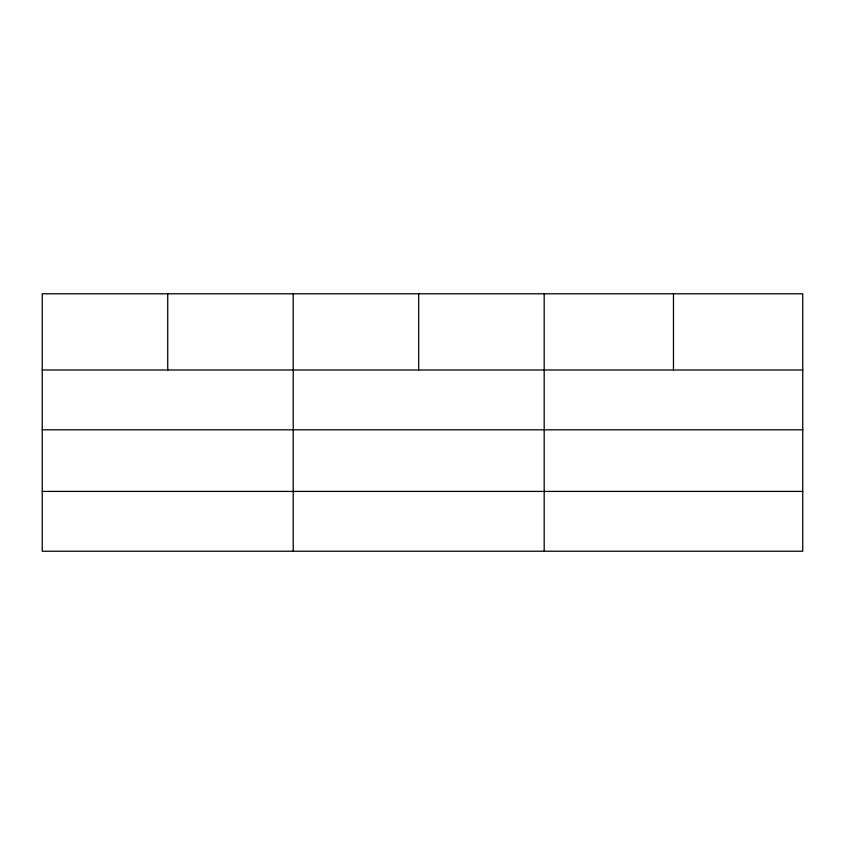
<?xml version="1.0" encoding="UTF-8"?>
<svg xmlns="http://www.w3.org/2000/svg" width="845" height="845" viewBox="0 0 845 845"><rect width="100%" height="100%" fill="white"/><g stroke="black" fill="none" stroke-linecap="round" stroke-linejoin="round"><path stroke-width="1.27" d="M802.75 429.799L802.75 293.775L42.25 293.775L42.25 551.225L802.75 551.225L802.75 429.799L42.25 429.799M42.25 369.994L802.75 369.994M42.25 491.42L802.75 491.42M673.465 293.775L673.465 369.994M544.18 293.775L544.18 551.225M418.697 293.775L418.697 369.994M293.215 293.775L293.215 551.225M167.732 293.775L167.732 369.994"/></g></svg>
